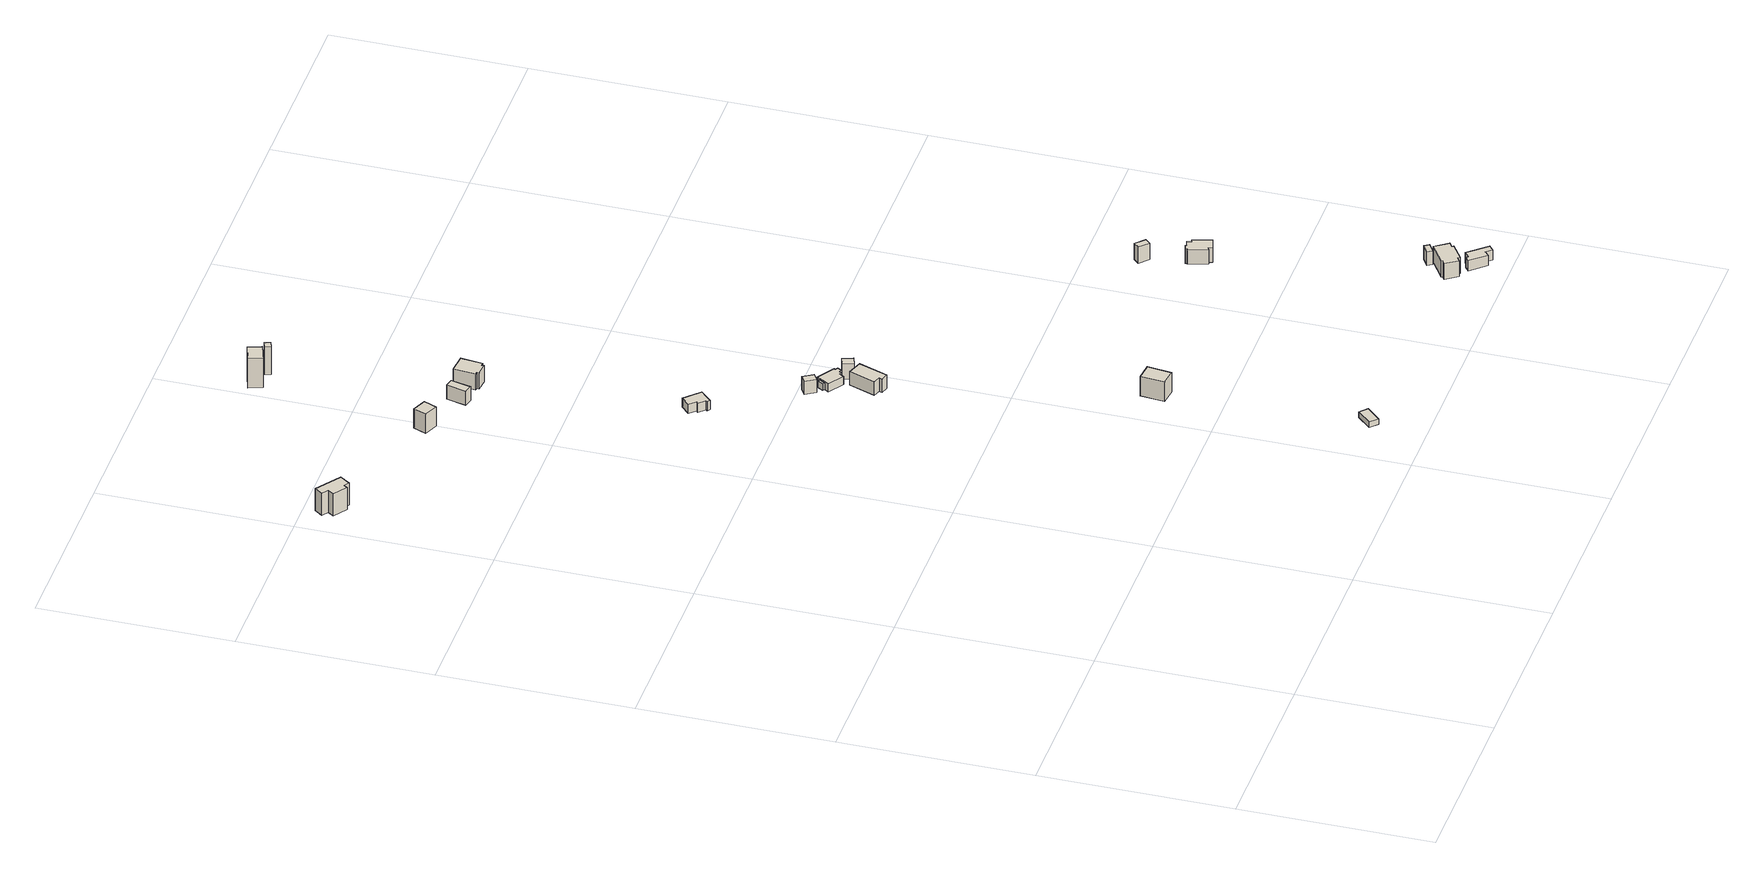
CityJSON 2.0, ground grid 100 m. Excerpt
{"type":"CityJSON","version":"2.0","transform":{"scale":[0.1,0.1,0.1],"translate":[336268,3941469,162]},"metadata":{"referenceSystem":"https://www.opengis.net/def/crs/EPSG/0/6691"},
"CityObjects":{
"building1":{"type":"Building","attributes":{"usage":"402","measuredHeight":19.2,"storeysAboveGround":1,"BuildingIDAttribute.prefecture":"14","BuildingIDAttribute.city":"14151","BuildingDetailAttribute.totalFloorArea":99.47,"BuildingDetailAttribute.buildingFootprintArea":99.47,"BuildingDetailAttribute.buildingStructureType":"601","BuildingDetailAttribute.buildingStructureOrgType":"1","BuildingDetailAttribute.orgUsage":"72","BuildingDetailAttribute.surveyYear":2015,"BuildingLandSlideRiskAttribute.description":"1","BuildingLandSlideRiskAttribute.areaType":"1"},"geometry":[{"type":"Solid","lod":"1","boundaries":[[[[0,1,2,3,4,5,6,7]],[[6,8,9,7]],[[5,10,8,6]],[[4,11,10,5]],[[3,12,11,4]],[[2,13,12,3]],[[1,14,13,2]],[[0,15,14,1]],[[7,9,15,0]],[[8,10,11,12,13,14,15,9]]]]}]},
"building2":{"type":"Building","attributes":{"usage":"411","measuredHeight":19.1,"storeysAboveGround":1,"BuildingIDAttribute.prefecture":"14","BuildingIDAttribute.city":"14151","BuildingDetailAttribute.totalFloorArea":48.3,"BuildingDetailAttribute.buildingFootprintArea":48.3,"BuildingDetailAttribute.buildingStructureType":"601","BuildingDetailAttribute.buildingStructureOrgType":"1","BuildingDetailAttribute.orgUsage":"10","BuildingDetailAttribute.surveyYear":2015,"BuildingLandSlideRiskAttribute.description":"1","BuildingLandSlideRiskAttribute.areaType":"1"},"geometry":[{"type":"Solid","lod":"1","boundaries":[[[[16,17,18,19]],[[18,20,21,19]],[[17,22,20,18]],[[16,23,22,17]],[[19,21,23,16]],[[20,22,23,21]]]]}]},
"building3":{"type":"Building","attributes":{"usage":"422","measuredHeight":17.9,"storeysAboveGround":1,"BuildingIDAttribute.prefecture":"14","BuildingIDAttribute.city":"14151","BuildingDetailAttribute.totalFloorArea":66.06,"BuildingDetailAttribute.buildingFootprintArea":66.06,"BuildingDetailAttribute.buildingStructureType":"601","BuildingDetailAttribute.buildingStructureOrgType":"1","BuildingDetailAttribute.orgUsage":"138","BuildingDetailAttribute.surveyYear":2015,"BuildingLandSlideRiskAttribute.description":"1","BuildingLandSlideRiskAttribute.areaType":"1"},"geometry":[{"type":"Solid","lod":"1","boundaries":[[[[24,25,26,27]],[[26,28,29,27]],[[25,30,28,26]],[[24,31,30,25]],[[27,29,31,24]],[[28,30,31,29]]]]}]},
"building4":{"type":"Building","attributes":{"usage":"411","measuredHeight":16.7,"storeysAboveGround":1,"BuildingIDAttribute.prefecture":"14","BuildingIDAttribute.city":"14151","BuildingDetailAttribute.totalFloorArea":44.01,"BuildingDetailAttribute.buildingFootprintArea":44.01,"BuildingDetailAttribute.buildingStructureType":"601","BuildingDetailAttribute.buildingStructureOrgType":"1","BuildingDetailAttribute.orgUsage":"10","BuildingDetailAttribute.surveyYear":2015,"BuildingLandSlideRiskAttribute.description":"1","BuildingLandSlideRiskAttribute.areaType":"1"},"geometry":[{"type":"Solid","lod":"1","boundaries":[[[[32,33,34,35]],[[34,36,37,35]],[[33,38,36,34]],[[32,39,38,33]],[[35,37,39,32]],[[36,38,39,37]]]]}]},
"building5":{"type":"Building","attributes":{"measuredHeight":17.6,"BuildingIDAttribute.prefecture":"14","BuildingIDAttribute.city":"14151","BuildingDetailAttribute.surveyYear":2015},"geometry":[{"type":"Solid","lod":"1","boundaries":[[[[40,41,42,43]],[[42,44,45,43]],[[41,46,44,42]],[[40,47,46,41]],[[43,45,47,40]],[[44,46,47,45]]]]}]},
"building6":{"type":"Building","attributes":{"usage":"411","measuredHeight":10.3,"storeysAboveGround":2,"BuildingIDAttribute.prefecture":"14","BuildingIDAttribute.city":"14151","BuildingDetailAttribute.totalFloorArea":201.17,"BuildingDetailAttribute.buildingFootprintArea":100.59,"BuildingDetailAttribute.buildingStructureType":"601","BuildingDetailAttribute.buildingStructureOrgType":"1","BuildingDetailAttribute.orgUsage":"10","BuildingDetailAttribute.surveyYear":2015,"BuildingLandSlideRiskAttribute.description":"1","BuildingLandSlideRiskAttribute.areaType":"1"},"geometry":[{"type":"Solid","lod":"1","boundaries":[[[[48,49,50,51,52,53,54,55]],[[54,56,57,55]],[[53,58,56,54]],[[52,59,58,53]],[[51,60,59,52]],[[50,61,60,51]],[[49,62,61,50]],[[48,63,62,49]],[[55,57,63,48]],[[56,58,59,60,61,62,63,57]]]]}]},
"building7":{"type":"Building","attributes":{"usage":"411","measuredHeight":9.5,"storeysAboveGround":2,"BuildingIDAttribute.prefecture":"14","BuildingIDAttribute.city":"14151","BuildingDetailAttribute.totalFloorArea":124.9,"BuildingDetailAttribute.buildingFootprintArea":62.45,"BuildingDetailAttribute.buildingStructureType":"601","BuildingDetailAttribute.buildingStructureOrgType":"1","BuildingDetailAttribute.orgUsage":"10","BuildingDetailAttribute.surveyYear":2015,"BuildingLandSlideRiskAttribute.description":"1","BuildingLandSlideRiskAttribute.areaType":"1"},"geometry":[{"type":"Solid","lod":"1","boundaries":[[[[64,65,66,67,68,69,70,71]],[[70,72,73,71]],[[69,74,72,70]],[[68,75,74,69]],[[67,76,75,68]],[[66,77,76,67]],[[65,78,77,66]],[[64,79,78,65]],[[71,73,79,64]],[[72,74,75,76,77,78,79,73]]]]}]},
"building8":{"type":"Building","attributes":{"usage":"402","measuredHeight":9.2,"storeysAboveGround":1,"BuildingIDAttribute.prefecture":"14","BuildingIDAttribute.city":"14151","BuildingDetailAttribute.totalFloorArea":25.19,"BuildingDetailAttribute.buildingFootprintArea":25.19,"BuildingDetailAttribute.buildingStructureType":"601","BuildingDetailAttribute.buildingStructureOrgType":"1","BuildingDetailAttribute.orgUsage":"72","BuildingDetailAttribute.surveyYear":2015,"BuildingLandSlideRiskAttribute.description":"1","BuildingLandSlideRiskAttribute.areaType":"1"},"geometry":[{"type":"Solid","lod":"1","boundaries":[[[[80,81,82,83]],[[82,84,85,83]],[[81,86,84,82]],[[80,87,86,81]],[[83,85,87,80]],[[84,86,87,85]]]]}]},
"building9":{"type":"Building","attributes":{"measuredHeight":4.3,"BuildingIDAttribute.prefecture":"14","BuildingIDAttribute.city":"14151","BuildingDetailAttribute.surveyYear":2015,"BuildingLandSlideRiskAttribute.description":"1","BuildingLandSlideRiskAttribute.areaType":"1"},"geometry":[{"type":"Solid","lod":"1","boundaries":[[[[88,89,90,91]],[[90,92,93,91]],[[89,94,92,90]],[[88,95,94,89]],[[91,93,95,88]],[[92,94,95,93]]]]}]},
"building10":{"type":"Building","attributes":{"measuredHeight":4.5,"BuildingIDAttribute.prefecture":"14","BuildingIDAttribute.city":"14151","BuildingDetailAttribute.surveyYear":2015},"geometry":[{"type":"Solid","lod":"1","boundaries":[[[[96,97,98,99]],[[98,100,101,99]],[[97,102,100,98]],[[96,103,102,97]],[[99,101,103,96]],[[100,102,103,101]]]]}]},
"building11":{"type":"Building","attributes":{"usage":"411","measuredHeight":9.1,"storeysAboveGround":2,"BuildingIDAttribute.prefecture":"14","BuildingIDAttribute.city":"14151","BuildingDetailAttribute.totalFloorArea":214.49,"BuildingDetailAttribute.buildingFootprintArea":107.24,"BuildingDetailAttribute.buildingStructureType":"601","BuildingDetailAttribute.buildingStructureOrgType":"1","BuildingDetailAttribute.orgUsage":"10","BuildingDetailAttribute.surveyYear":2015,"BuildingLandSlideRiskAttribute.description":"1","BuildingLandSlideRiskAttribute.areaType":"1"},"geometry":[{"type":"Solid","lod":"1","boundaries":[[[[104,105,106,107,108,109]],[[108,110,111,109]],[[107,112,110,108]],[[106,113,112,107]],[[105,114,113,106]],[[104,115,114,105]],[[109,111,115,104]],[[110,112,113,114,115,111]]]]}]},
"building12":{"type":"Building","attributes":{"measuredHeight":6.9,"BuildingIDAttribute.prefecture":"14","BuildingIDAttribute.city":"14151","BuildingDetailAttribute.surveyYear":2015,"BuildingLandSlideRiskAttribute.description":"1","BuildingLandSlideRiskAttribute.areaType":"1"},"geometry":[{"type":"Solid","lod":"1","boundaries":[[[[116,117,118,119,120,121,122,123,124,125,126,127]],[[126,128,129,127]],[[125,130,128,126]],[[124,131,130,125]],[[123,132,131,124]],[[122,133,132,123]],[[121,134,133,122]],[[120,135,134,121]],[[119,136,135,120]],[[118,137,136,119]],[[117,138,137,118]],[[116,139,138,117]],[[127,129,139,116]],[[128,130,131,132,133,134,135,136,137,138,139,129]]]]}]},
"building13":{"type":"Building","attributes":{"usage":"411","measuredHeight":12.5,"storeysAboveGround":2,"BuildingIDAttribute.prefecture":"14","BuildingIDAttribute.city":"14151","BuildingDetailAttribute.totalFloorArea":186.29,"BuildingDetailAttribute.buildingFootprintArea":93.14,"BuildingDetailAttribute.buildingStructureType":"601","BuildingDetailAttribute.buildingStructureOrgType":"1","BuildingDetailAttribute.orgUsage":"10","BuildingDetailAttribute.surveyYear":2015,"BuildingLandSlideRiskAttribute.description":"1","BuildingLandSlideRiskAttribute.areaType":"1"},"geometry":[{"type":"Solid","lod":"1","boundaries":[[[[140,141,142,143]],[[142,144,145,143]],[[141,146,144,142]],[[140,147,146,141]],[[143,145,147,140]],[[144,146,147,145]]]]}]},
"building14":{"type":"Building","attributes":{"usage":"402","measuredHeight":18.4,"storeysAboveGround":1,"BuildingIDAttribute.prefecture":"14","BuildingIDAttribute.city":"14151","BuildingDetailAttribute.totalFloorArea":23.42,"BuildingDetailAttribute.buildingFootprintArea":23.42,"BuildingDetailAttribute.buildingStructureType":"601","BuildingDetailAttribute.buildingStructureOrgType":"1","BuildingDetailAttribute.orgUsage":"72","BuildingDetailAttribute.surveyYear":2015,"BuildingLandSlideRiskAttribute.description":"1","BuildingLandSlideRiskAttribute.areaType":"1"},"geometry":[{"type":"Solid","lod":"1","boundaries":[[[[148,149,150,151]],[[150,152,153,151]],[[149,154,152,150]],[[148,155,154,149]],[[151,153,155,148]],[[152,154,155,153]]]]}]},
"building15":{"type":"Building","attributes":{"usage":"411","measuredHeight":10.6,"storeysAboveGround":2,"BuildingIDAttribute.prefecture":"14","BuildingIDAttribute.city":"14151","BuildingDetailAttribute.totalFloorArea":226.39,"BuildingDetailAttribute.buildingFootprintArea":113.19,"BuildingDetailAttribute.buildingStructureType":"601","BuildingDetailAttribute.buildingStructureOrgType":"1","BuildingDetailAttribute.orgUsage":"10","BuildingDetailAttribute.surveyYear":2015,"BuildingLandSlideRiskAttribute.description":"1","BuildingLandSlideRiskAttribute.areaType":"1"},"geometry":[{"type":"Solid","lod":"1","boundaries":[[[[156,157,158,159,160,161,162,163,164,165]],[[164,166,167,165]],[[163,168,166,164]],[[162,169,168,163]],[[161,170,169,162]],[[160,171,170,161]],[[159,172,171,160]],[[158,173,172,159]],[[157,174,173,158]],[[156,175,174,157]],[[165,167,175,156]],[[166,168,169,170,171,172,173,174,175,167]]]]}]},
"building16":{"type":"Building","attributes":{"usage":"413","measuredHeight":8.4,"storeysAboveGround":1,"BuildingIDAttribute.prefecture":"14","BuildingIDAttribute.city":"14151","BuildingDetailAttribute.totalFloorArea":72.05,"BuildingDetailAttribute.buildingFootprintArea":72.05,"BuildingDetailAttribute.buildingStructureType":"601","BuildingDetailAttribute.buildingStructureOrgType":"1","BuildingDetailAttribute.orgUsage":"30","BuildingDetailAttribute.surveyYear":2015,"BuildingLandSlideRiskAttribute.description":"1","BuildingLandSlideRiskAttribute.areaType":"1"},"geometry":[{"type":"Solid","lod":"1","boundaries":[[[[176,177,178,179,180,181,182,183]],[[182,184,185,183]],[[181,186,184,182]],[[180,187,186,181]],[[179,188,187,180]],[[178,189,188,179]],[[177,190,189,178]],[[176,191,190,177]],[[183,185,191,176]],[[184,186,187,188,189,190,191,185]]]]}]},
"building17":{"type":"Building","attributes":{"usage":"411","measuredHeight":12.7,"storeysAboveGround":1,"BuildingIDAttribute.prefecture":"14","BuildingIDAttribute.city":"14151","BuildingDetailAttribute.totalFloorArea":14.61,"BuildingDetailAttribute.buildingFootprintArea":14.61,"BuildingDetailAttribute.buildingStructureType":"610","BuildingDetailAttribute.buildingStructureOrgType":"2","BuildingDetailAttribute.orgUsage":"10","BuildingDetailAttribute.surveyYear":2015,"BuildingLandSlideRiskAttribute.description":"1","BuildingLandSlideRiskAttribute.areaType":"1"},"geometry":[{"type":"Solid","lod":"1","boundaries":[[[[192,193,194,195]],[[194,196,197,195]],[[193,198,196,194]],[[192,199,198,193]],[[195,197,199,192]],[[196,198,199,197]]]]}]},
"building18":{"type":"Building","attributes":{"measuredHeight":15.8,"BuildingIDAttribute.prefecture":"14","BuildingIDAttribute.city":"14151","BuildingDetailAttribute.surveyYear":2015,"BuildingLandSlideRiskAttribute.description":"1","BuildingLandSlideRiskAttribute.areaType":"1"},"geometry":[{"type":"Solid","lod":"1","boundaries":[[[[200,201,202,203]],[[202,204,205,203]],[[201,206,204,202]],[[200,207,206,201]],[[203,205,207,200]],[[204,206,207,205]]]]}]},
"building19":{"type":"Building","attributes":{"usage":"413","measuredHeight":8.7,"storeysAboveGround":2,"BuildingIDAttribute.prefecture":"14","BuildingIDAttribute.city":"14151","BuildingDetailAttribute.totalFloorArea":164.44,"BuildingDetailAttribute.buildingFootprintArea":82.22,"BuildingDetailAttribute.buildingStructureType":"601","BuildingDetailAttribute.buildingStructureOrgType":"1","BuildingDetailAttribute.orgUsage":"30","BuildingDetailAttribute.surveyYear":2015,"BuildingLandSlideRiskAttribute.description":"1","BuildingLandSlideRiskAttribute.areaType":"1"},"geometry":[{"type":"Solid","lod":"1","boundaries":[[[[208,209,210,211,212,213,214,215,216,217,218,219]],[[218,220,221,219]],[[217,222,220,218]],[[216,223,222,217]],[[215,224,223,216]],[[214,225,224,215]],[[213,226,225,214]],[[212,227,226,213]],[[211,228,227,212]],[[210,229,228,211]],[[209,230,229,210]],[[208,231,230,209]],[[219,221,231,208]],[[220,222,223,224,225,226,227,228,229,230,231,221]]]]}]}
},
"vertices":[
[128,4761,100],[103,4779,100],[89,4759,100],[18,4809,100],[39,4839,100],[7,4862,100],[38,4905,100],[166,4814,100],[38,4905,228],[166,4814,228],[7,4862,228],[39,4839,228],[18,4809,228],[89,4759,228],[103,4779,228],[128,4761,228],
[666,4484,255],[593,4515,255],[621,4582,255],[694,4551,255],[621,4582,368],[694,4551,368],[593,4515,368],[666,4484,368],
[549,5318,465],[454,5287,465],[432,5358,465],[526,5388,465],[432,5358,635],[526,5388,635],[454,5287,635],[549,5318,635],
[750,4360,345],[775,4464,345],[819,4454,345],[794,4349,345],[819,4454,427],[794,4349,427],[775,4464,427],[750,4360,427],
[566,5312,461],[602,5324,461],[612,5295,461],[577,5282,461],[612,5295,622],[577,5282,622],[602,5324,622],[566,5312,622],
[935,4441,387],[924,4326,387],[907,4327,387],[906,4315,387],[842,4321,387],[843,4333,387],[828,4334,387],[839,4450,387],[828,4334,481],[839,4450,481],[843,4333,481],[842,4321,481],[906,4315,481],[907,4327,481],[924,4326,481],[935,4441,481],
[1245,3283,199],[1232,3296,199],[1238,3303,199],[1207,3334,199],[1217,3343,199],[1184,3375,199],[1228,3418,199],[1304,3343,199],[1228,3418,252],[1304,3343,252],[1184,3375,252],[1217,3343,252],[1207,3334,252],[1238,3303,252],[1232,3296,252],[1245,3283,252],
[1470,2880,215],[1508,2904,215],[1541,2850,215],[1503,2827,215],[1541,2850,292],[1503,2827,292],[1508,2904,292],[1470,2880,292],
[1554,2826,219],[1535,2797,219],[1523,2804,219],[1542,2833,219],[1523,2804,257],[1542,2833,257],[1535,2797,257],[1554,2826,257],
[2319,358,9],[2358,321,9],[2290,249,9],[2251,285,9],[2290,249,41],[2251,285,41],[2358,321,41],[2319,358,41],
[1680,2665,220],[1626,2512,220],[1585,2524,220],[1591,2541,220],[1553,2554,220],[1603,2692,220],[1553,2554,298],[1603,2692,298],[1591,2541,298],[1585,2524,298],[1626,2512,298],[1680,2665,298],
[1520,2775,218],[1535,2797,218],[1554,2826,218],[1563,2841,218],[1652,2782,218],[1648,2776,218],[1661,2768,218],[1645,2744,218],[1635,2750,218],[1628,2739,218],[1617,2746,218],[1601,2722,218],[1617,2746,265],[1601,2722,265],[1628,2739,265],[1635,2750,265],[1645,2744,265],[1661,2768,265],[1648,2776,265],[1652,2782,265],[1563,2841,265],[1554,2826,265],[1535,2797,265],[1520,2775,265],
[2126,1235,113],[2040,1245,113],[2055,1371,113],[2142,1361,113],[2055,1371,227],[2142,1361,227],[2040,1245,227],[2126,1235,227],
[1655,2683,222],[1636,2739,222],[1682,2754,222],[1701,2699,222],[1682,2754,310],[1701,2699,310],[1636,2739,310],[1655,2683,310],
[3192,200,275],[3301,273,275],[3348,203,275],[3324,187,275],[3330,178,275],[3248,122,275],[3241,133,275],[3219,119,275],[3177,181,275],[3197,193,275],[3177,181,368],[3197,193,368],[3219,119,368],[3241,133,368],[3248,122,368],[3330,178,368],[3324,187,368],[3348,203,368],[3301,273,368],[3192,200,368],
[3315,101,271],[3344,126,271],[3429,27,271],[3403,5,271],[3378,34,271],[3352,12,271],[3284,91,271],[3307,111,271],[3284,91,331],[3307,111,331],[3352,12,331],[3378,34,331],[3403,5,331],[3429,27,331],[3344,126,331],[3315,101,331],
[3274,266,281],[3258,291,281],[3304,321,281],[3320,296,281],[3304,321,360],[3320,296,360],[3258,291,360],[3274,266,360],
[2990,1617,257],[2965,1590,257],[2918,1635,257],[2944,1662,257],[2918,1635,352],[2944,1662,352],[2965,1590,352],[2990,1617,352],
[3014,1417,236],[3011,1427,236],[3039,1435,236],[3041,1429,236],[3071,1438,236],[3079,1414,236],[3092,1419,236],[3122,1322,236],[3056,1302,236],[3050,1322,236],[3036,1317,236],[3007,1415,236],[3036,1317,320],[3007,1415,320],[3050,1322,320],[3056,1302,320],[3122,1322,320],[3092,1419,320],[3079,1414,320],[3071,1438,320],[3041,1429,320],[3039,1435,320],[3011,1427,320],[3014,1417,320]
]}
